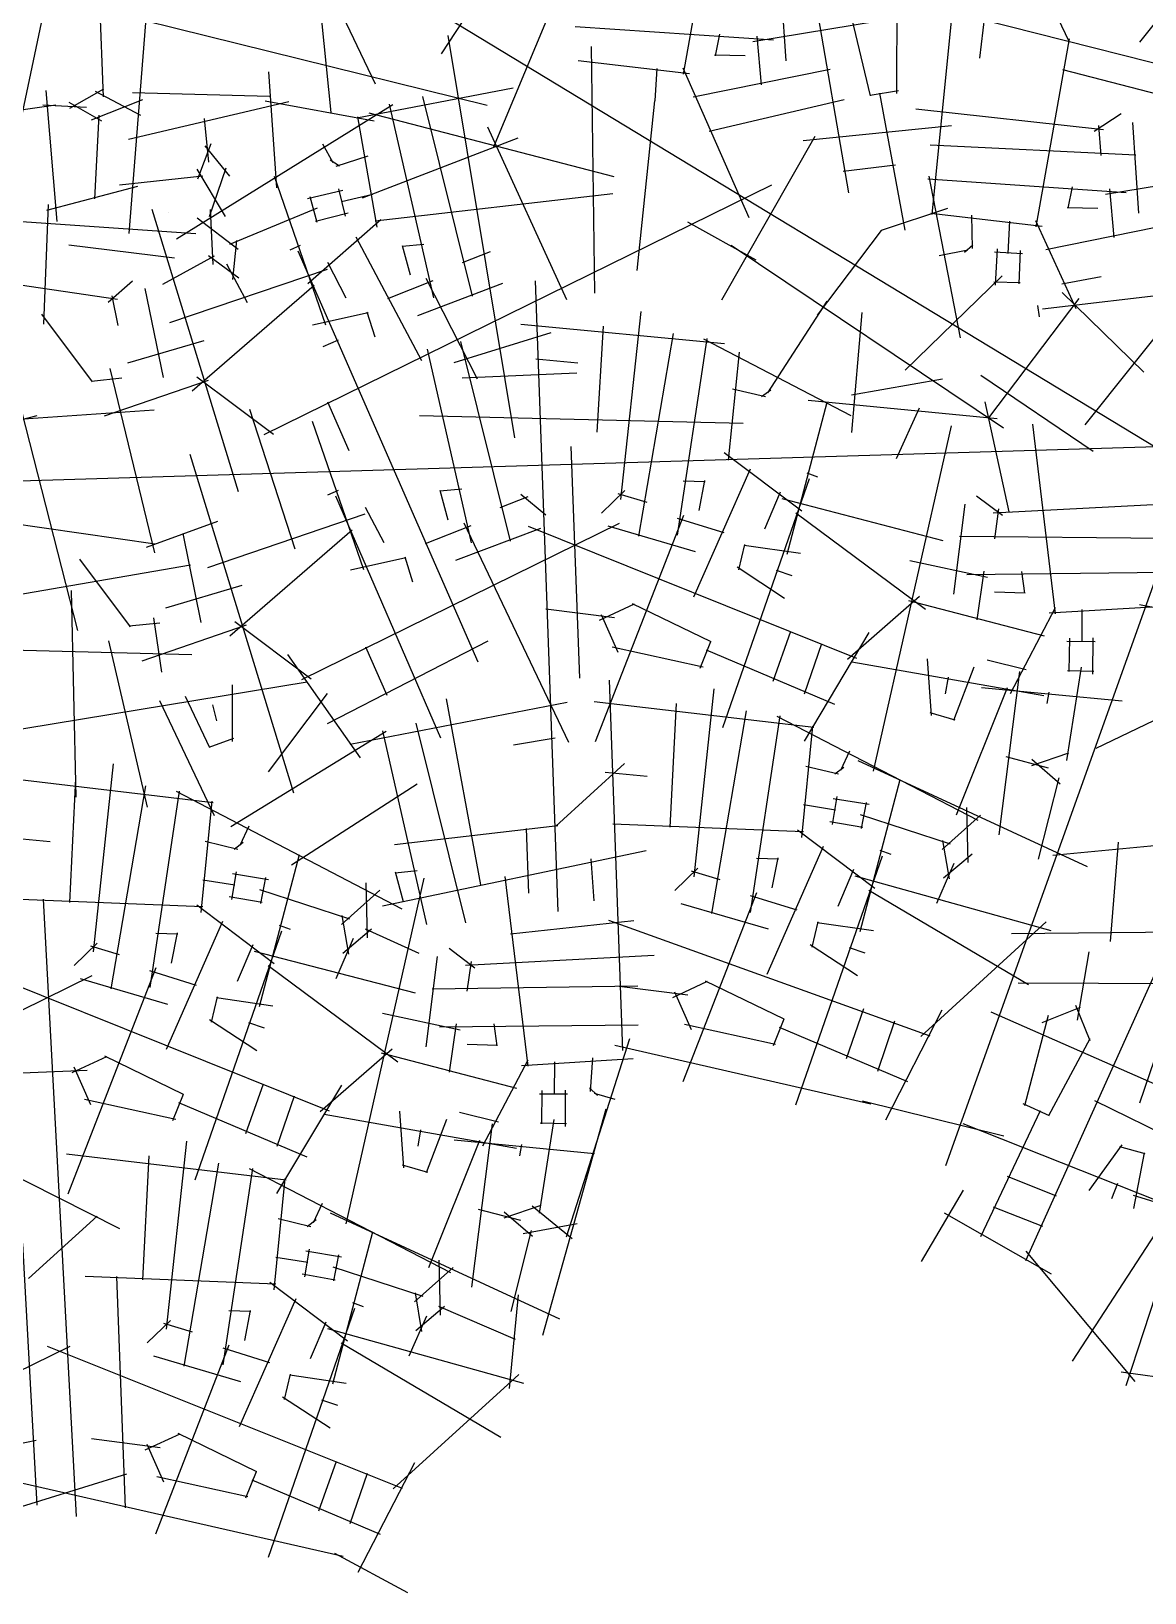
# Model space of a CAD drawing. Extents: x 521210 to 539878, y 175088 to 192554.
# Drawn here: x 533329 to 535706, y 183027 to 186359 of the extents above; entities that cross this region are included whole.
import ezdxf

# ---------------------------------------------------------------- set-up
doc = ezdxf.new("R2010")
doc.units = 0
doc.header["$MEASUREMENT"] = 0

msp = doc.modelspace()

# ---------------------------------------------------------------- linework, layer by layer
for p, q in [((534315.9, 186110.7), (535072.6, 187921.5)), ((532850.8, 187339.4), (533427.6, 185080.2)), ((536202.8, 186974.3), (535694.7, 186335.5)), ((535780.4, 185439.4), (533707.6, 186696.1)), ((535073.9, 186013.7), (534964.2, 186654.6)), ((534205.1, 186311), (534404.4, 186616.6)), ((536619.1, 186063.4), (534385.6, 186630.7)), ((534772.8, 186559.7), (534720.6, 186267.1)), ((534302.2, 186200.1), (532982.5, 186527.4)), ((533258.3, 185940.6), (533382.7, 186525.9)), ((535544.1, 186338.4), (535458.8, 186517.2)), ((533938.8, 186482.6), (533968.3, 186185.4)), ((534926.5, 186489.5), (534939.9, 186296)), ((533538.4, 185927.2), (533580.6, 186465)), ((535176.4, 186455.2), (535176.2, 186226)), ((535298.5, 186437.5), (535251.3, 185967.7)), ((533475, 186420.9), (533482.9, 186219.1)), ((534063.8, 186245.9), (533978.5, 186424.8)), ((535120.7, 186220.9), (535077.2, 186402.5)), ((534913.4, 186340), (534490.3, 186368.6)), ((535193.4, 186389.7), (534869, 186336.4)), ((535363.9, 186390.7), (535352.8, 186301.2)), ((534361, 185491.2), (534219.4, 186349.7)), ((534797.9, 186352.8), (534788.8, 186306.7)), ((534878.2, 186348.6), (534887.1, 186244.7)), ((535544.8, 186342.4), (535473.4, 185941.4)), ((534524.3, 186326.6), (534531.7, 185799.7)), ((534852.6, 186306.2), (534787.3, 186308)), ((533835.7, 186272), (533852.7, 186024.4)), ((534733.9, 186268), (534496.7, 186295.8)), ((534664.4, 186279.3), (534660.5, 186210.5)), ((534861.6, 185960.9), (534720.7, 186280.3)), ((535034.5, 186277.4), (534741.8, 186218.4)), ((536009.2, 186152.3), (535530.6, 186276.7)), ((533411.8, 186194.5), (533483.9, 186236.3)), ((534357.6, 186237.7), (534024.3, 186173.7)), ((533353.7, 186202.1), (533446.8, 186196.5)), ((533360.4, 186232.7), (533383.6, 185953.2)), ((533409.3, 186207.4), (533479, 186167.9)), ((533458.1, 186169.5), (533567.2, 186212.9)), ((533465.4, 186231.1), (533562.4, 186179.6)), ((533878.8, 186208), (533536.7, 186128.2)), ((533545.1, 186227.9), (533837.6, 186220.5)), ((533639, 185916), (534100.9, 186202.6)), ((533828.3, 186210.3), (534061.4, 186167.6)), ((534188.3, 185789.8), (534094, 186203.2)), ((534271.1, 185793.3), (534165, 186219.5)), ((534622.4, 185848.5), (534660.5, 186210.5)), ((535064.2, 186212.3), (534776.1, 186145)), ((535180.4, 186231.5), (535120, 186221.4)), ((535194.4, 185934.4), (535140.3, 186226.7)), ((532988.2, 186147.3), (533381.9, 186201.6)), ((533464.9, 186001.3), (533474.3, 186179.6)), ((533698.2, 186172.7), (533707.5, 186079.8)), ((534067.7, 185941), (534026.2, 186176.1)), ((534573.6, 186048.3), (534050.4, 186184.3)), ((535617.9, 186148.7), (535217.1, 186192.8)), ((535655.2, 186182.7), (535597.8, 186144.6)), ((534302.7, 186154.9), (534471.8, 185786.7)), ((535293.5, 186157.3), (534976.4, 186125)), ((535606.9, 186157.7), (535611.9, 186093.6)), ((535679.3, 186163.8), (535692.6, 185970.3)), ((533712.3, 186118.6), (533684.4, 186043.4)), ((533699.9, 186114.1), (533752.7, 186049.5)), ((533973.5, 186078.2), (533951.3, 186117.7)), ((534367.8, 186130.9), (534035.7, 186002.5)), ((535001.5, 186133.9), (534802.5, 185784.7)), ((535686.6, 186094.7), (535247.9, 186115.6)), ((533987.3, 186071), (533966.9, 186083.8)), ((534047.7, 186092.2), (533979.3, 186070.4)), ((535173.7, 186073.4), (535061.8, 186059.6)), ((533517.7, 186030.8), (533695.1, 186050)), ((533682.6, 186064.3), (533742.8, 185963.5)), ((533744.7, 186067), (533709.3, 185963)), ((533958.1, 185732), (533848.7, 186048.7)), ((535103.4, 186064.7), (535103.4, 186064.7)), ((535666.2, 186014.3), (535243.1, 186042.9)), ((535312.5, 185704.3), (535245.7, 186049.4)), ((535789.8, 186038.1), (535621.8, 186010.7)), ((533362.3, 185976.8), (533556.8, 186028.6)), ((533826.2, 185498.2), (534909.9, 186031.2)), ((533994.2, 186019.3), (533918.9, 186000.9)), ((533939.2, 185951), (533924.5, 186005.2)), ((534000, 185964), (533985.7, 186022.4)), ((534058.5, 186010.8), (533991.6, 185994.7)), ((534570.7, 186012.2), (534063, 185953.4)), ((535550.7, 186027.1), (535541.5, 185981)), ((535630.9, 186022.9), (535639.8, 185919)), ((533365.6, 185989.5), (533355.3, 185733.5)), ((533771.9, 185375.9), (533587.5, 185978.3)), ((533623.1, 185972.3), (533623.1, 185972.3)), ((533717.7, 185860.9), (533711.7, 185978.2)), ((533939.3, 185981), (533752.5, 185904.1)), ((534005.3, 185970.8), (533936.2, 185953.1)), ((535284.5, 185980.9), (535142.9, 185933.7)), ((535486.7, 185942.3), (535249.5, 185970.2)), ((535605.3, 185980.5), (535540.1, 185982.3)), ((533680.3, 185926.4), (533183.1, 185960.5)), ((533770.8, 185893.2), (533683.5, 185960)), ((533919.9, 185820.6), (534075.7, 185957.2)), ((534876.4, 185870.5), (534730.6, 185951.5)), ((535336.1, 185966.7), (535337.3, 185894.9)), ((535417.1, 185953.6), (535413.3, 185884.9)), ((535559.4, 185766.2), (535473.4, 185954.6)), ((535787.3, 185951.7), (535494.6, 185892.7)), ((533635.3, 185874.4), (533409.7, 185902.2)), ((533759.8, 185829.2), (533767.7, 185912.2)), ((534163.2, 185655.8), (534022.5, 185919.1)), ((534167.4, 185904.1), (534120.6, 185899.6)), ((534822.8, 185902.4), (535404.5, 185512.3)), ((535142.9, 185933.7), (535006.4, 185752.8)), ((535339.1, 185902.7), (535320.9, 185886.9)), ((533609.8, 185819), (533720.2, 185879.8)), ((533772.5, 185832.3), (533707.5, 185879.3)), ((533903.2, 185901.5), (533881, 185891.7)), ((534282.9, 185012.3), (533898.7, 185889.3)), ((534138.4, 185838.3), (534121.4, 185901.3)), ((534308.6, 185887.8), (534248.6, 185864.6)), ((535328.2, 185891.6), (535267, 185879.3)), ((535445.1, 185884.1), (535385.1, 185887.2)), ((535390.6, 185894.4), (535386.5, 185817)), ((535440.2, 185891.1), (535437.2, 185819.8)), ((533960.7, 185850.7), (533624.6, 185736.3)), ((533790.9, 185779.6), (533747, 185861.9)), ((534001.3, 185789.4), (533962, 185865.2)), ((535194.6, 185635.9), (535401.5, 185836.6)), ((533513, 185786.7), (533196.6, 185832.7)), ((533545.5, 185825.3), (533493.7, 185780)), ((533571.9, 185809.7), (533610.5, 185619.7)), ((533672.5, 185591.5), (533933.3, 185817.3)), ((534186.4, 185826), (534089.4, 185787.6)), ((534335.2, 185820.3), (534153.8, 185751.8)), ((534282, 185616.2), (534172.1, 185831.3)), ((534453.7, 184480.8), (534405.8, 185826.4)), ((535440.1, 185822.1), (535384, 185823.7)), ((536046.3, 185831.6), (535487.6, 185765.5)), ((535612.8, 185835.1), (535528.9, 185819.3)), ((535804.7, 185803.1), (535577.8, 185518.9)), ((533500.9, 185794.2), (533514.3, 185731.2)), ((534901.2, 185587.4), (535027.8, 185783.2)), ((535564.9, 185788.4), (535372.4, 185534)), ((535477.1, 185773.4), (535480.2, 185749.3)), ((535703.5, 185631.2), (535529.2, 185801.4)), ((533351.1, 185754.9), (533459.3, 185610.5)), ((534048.1, 185757.8), (533929.5, 185731.4)), ((534063.1, 185705.9), (534046.4, 185759.2)), ((534587.7, 185359.8), (534631, 185760.7)), ((535101.9, 185758.7), (535079.6, 185502.6)), ((534438.4, 185715.2), (534231.2, 185651.2)), ((534374.5, 185733.9), (534808.9, 185692.5)), ((534537.2, 185503.5), (534550.6, 185729.6)), ((534625.7, 185281.1), (534699.7, 185714)), ((534708.6, 185283.7), (534771.7, 185703.1)), ((535079, 185538.2), (534764.8, 185702)), ((533697.9, 185698.3), (533535, 185650.4)), ((533984.3, 185699.3), (533951.6, 185685.5)), ((534269.1, 185267.3), (534174.8, 185680.7)), ((534352, 185270.8), (534245.8, 185697)), ((534817.6, 185443.5), (534840.7, 185674.2)), ((533592.7, 185246.1), (533497.6, 185639.3)), ((534406.1, 185660), (534495.8, 185651.6)), ((533522.6, 185618.3), (533457.7, 185611.5)), ((533706.8, 185613.7), (533484.8, 185537.5)), ((533846, 185498.5), (533682.8, 185620.8)), ((534248.6, 185619.4), (534493.6, 185630.2)), ((535273.9, 185616.7), (535079.8, 185582.5)), ((535596, 185461.8), (535355.6, 185624.2)), ((534826.1, 185595.9), (534896, 185579.2)), ((534888, 185579.2), (534907.4, 185593.5)), ((534987.2, 185571.4), (535390.5, 185532.4)), ((533041, 185459), (533342.1, 185539.2)), ((533591.5, 185550.5), (533282, 185528.8)), ((533892.4, 185253.4), (533795.9, 185551.5)), ((534007.8, 185463.8), (533962.4, 185567)), ((534157.7, 185538.9), (534848.8, 185522.3)), ((534942.5, 185243.3), (535027.8, 185567.3)), ((535224.5, 185554.3), (535175.1, 185446.6)), ((535416.5, 185333.1), (535364.9, 185568.1)), ((534039, 185209.5), (533929.6, 185526.2)), ((533979.3, 185528.6), (533979.3, 185528.6)), ((535127.1, 184779.7), (535293.6, 185516.7)), ((535466.2, 185520.4), (535514.7, 185116)), ((532545, 185376.4), (536042.6, 185482)), ((534500, 184978.5), (534481.5, 185472.6)), ((533889.5, 184733.3), (533668.4, 185455.8)), ((534973.9, 185334.6), (534808.4, 185459.1)), ((534743.6, 185152), (534864.3, 185425.1)), ((534805.2, 184873.2), (534990, 185404.6)), ((534984.5, 185416.5), (535007.4, 185408.3)), ((533984, 185379), (533961.8, 185369.2)), ((534248.2, 185381.6), (534201.4, 185377.1)), ((534219.2, 185315.8), (534202.2, 185378.8)), ((534427.3, 185326.3), (534374.3, 185370.2)), ((534546.5, 185330.8), (534596, 185378.5)), ((534581.3, 185372.5), (534642.9, 185353.8)), ((534720.9, 185399.3), (534767.9, 185398.3)), ((534754.7, 185335.9), (534767, 185400)), ((534895.1, 185297.3), (534928.6, 185375.8)), ((534203.5, 184850.7), (533979.5, 185366.8)), ((534082.2, 185266.9), (534042.8, 185342.7)), ((534389.4, 185365.3), (534329.4, 185342.1)), ((534931, 185361.5), (535274.7, 185272.5)), ((535321.8, 185349.7), (535297.5, 185157.3)), ((535346.9, 185367.3), (535402, 185326)), ((535382.2, 185331.2), (535784.9, 185352.5)), ((535393.7, 185339.5), (535385.1, 185275.8)), ((533593.8, 185264.2), (533277.5, 185310.2)), ((533726.4, 185312.8), (533574.5, 185257.5)), ((534041.5, 185328.2), (533705.4, 185213.8)), ((533907, 184975.7), (534585, 185309.2)), ((534267.2, 185303.5), (534170.3, 185265.1)), ((534476.4, 184841.4), (534252.9, 185308.8)), ((534533.8, 184843.5), (534721.7, 185326.3)), ((534559.8, 185303.1), (534745.9, 185248.4)), ((534707.8, 185320), (534807.3, 185288.9)), ((535237.8, 185124.6), (534960.8, 185330.3)), ((533652.7, 185287.2), (533691.4, 185097.2)), ((533753.3, 185069), (534014.2, 185294.8)), ((534416.1, 185297.8), (534234.6, 185229.3)), ((535091.5, 185020.1), (534390.5, 185301.9)), ((535310.6, 185281.2), (535749.7, 185277.2)), ((534143.9, 185183.4), (534127.3, 185236.7)), ((534839.7, 185209.5), (534852.3, 185263.9)), ((534850.8, 185262.3), (534971, 185244.9)), ((533669, 185219.7), (533156.3, 185130.6)), ((533432, 185232.4), (533540.1, 185088)), ((534128.9, 185235.3), (534010.4, 185208.9)), ((534936.7, 185148.7), (534835.7, 185214.9)), ((534918.8, 185208.8), (534952.5, 185197.4)), ((535204.5, 185229.2), (535370.5, 185193.6)), ((535281.2, 183938.4), (535738.3, 185214.9)), ((535326.4, 185199.8), (535750.4, 185204.3)), ((535362.1, 185206.4), (535347.3, 185103.1)), ((535442.4, 185206), (535449, 185159.5)), ((533778.7, 185175.8), (533615.8, 185127.9)), ((533414.1, 185165.5), (533424.4, 184724.7)), ((534542.2, 185102.5), (534616.7, 185136.8)), ((534780.2, 185055.7), (534612.3, 185137.2)), ((535071.7, 185018.8), (535225.3, 185153.1)), ((535201.9, 185144.2), (535490.8, 185068.6)), ((535385.2, 185162.5), (535450.5, 185160.6)), ((533589.9, 185107.3), (533607.2, 184991.4)), ((534427.8, 185126.4), (534574.4, 185107.7)), ((534582.1, 185033.5), (534546.4, 185113.8)), ((535418.9, 184946), (535515.4, 185129.2)), ((535501.5, 185117.6), (535720.7, 185130.9)), ((535571.6, 185125), (535571.5, 185056.2)), ((535694.4, 185135.4), (536071.7, 185063.2)), ((533603.5, 185095.8), (533538.5, 185089)), ((533787.6, 185091.2), (533565.6, 185015)), ((533926.9, 184976), (533763.6, 185098.3)), ((534912.9, 184972.2), (534950.5, 185078.5)), ((534979.4, 184844.1), (535117.7, 185075.5)), ((533672.3, 185028), (533252.1, 185038.9)), ((533494.4, 185058.1), (533576.3, 184703.1)), ((533961.5, 184881.5), (534304.3, 185057.8)), ((534088.7, 184941.3), (534043.3, 185044.5)), ((534569.1, 185045.2), (534763.4, 185002.6)), ((534757.1, 184999.7), (534779.9, 185056.5)), ((535044.2, 184922.1), (534770.4, 185037.8)), ((534936.5, 185039), (534936.5, 185039)), ((534979.8, 184945.3), (535016.7, 185052.3)), ((535539.7, 185057.2), (535599.8, 185056.9)), ((535545, 185063.9), (535544, 184992.6)), ((535594.7, 185064.4), (535594.4, 184986.9)), ((534031.9, 184808.6), (533876.8, 185029)), ((534060.2, 185006.1), (534060.2, 185006.1)), ((535080.7, 185013.5), (535490.6, 184941.3)), ((535241.2, 185019.5), (535249.7, 184899)), ((535298.5, 184889.1), (535341.9, 185002.6)), ((535369.5, 185017.8), (535452.4, 184997.2)), ((533918.3, 184970), (532885.2, 184800)), ((534591.7, 184183.6), (534563.6, 184974.1)), ((535285.9, 184980.3), (535280.1, 184945.2)), ((535438.6, 184992.6), (535394.6, 184644.1)), ((535570.3, 185002.1), (535539.1, 184802.5)), ((535541.2, 184995), (535597.3, 184993.4)), ((535602.4, 184829.1), (535923.2, 184983.4)), ((533710.4, 184829.7), (533658.7, 184939.5)), ((533757.8, 184964), (533758.3, 184843.2)), ((533835.4, 184778.3), (533961.3, 184945.4)), ((534743.8, 184554.6), (534787, 184955.5)), ((535304, 184686.5), (535412.5, 184958.2)), ((535357.7, 184958.5), (535657.3, 184929.8)), ((535501.4, 184948.5), (535497, 184924.6)), ((533720.1, 184684.4), (533604, 184930)), ((533716.1, 184921.5), (533724.6, 184887)), ((534473.3, 184926.5), (534009.7, 184836.5)), ((534288.6, 184537.6), (534215.5, 184934.1)), ((534530.5, 184928.7), (534999.5, 184873.6)), ((534693.2, 184660.1), (534706.7, 184924.4)), ((534781.8, 184475.9), (534855.7, 184908.8)), ((535246.9, 184905.2), (535300.6, 184889.7)), ((534256.6, 184456.2), (534150.5, 184882.4)), ((534864.6, 184478.5), (534927.8, 184897.8)), ((535350.4, 184674.7), (534920.9, 184896.7)), ((534973.6, 184638.3), (534997.4, 184875.9)), ((533760.6, 184849.5), (533708.3, 184830.1)), ((533755.4, 184661.6), (534086.4, 184865.5)), ((534173.8, 184452.6), (534079.4, 184866.1)), ((534447.3, 184850.5), (534358.4, 184835.4)), ((535057.3, 184782.2), (535076.5, 184823.2)), ((535409, 184810.9), (535499.3, 184787.4)), ((535464.5, 184792.2), (535543.4, 184819.2)), ((535464.6, 184805.3), (535525.4, 184753.1)), ((533461.8, 184394.4), (533505, 184795.3)), ((534449, 184662.8), (534595.7, 184796)), ((534553.9, 184777.7), (534643.7, 184769.3)), ((534982.2, 184790.7), (535052.1, 184774)), ((535044.1, 184774), (535063.4, 184788.3)), ((535583.6, 184575.8), (535094, 184802.1)), ((533248.6, 184768.5), (533717.5, 184713.4)), ((533411.3, 184499.9), (533424.7, 184764.2)), ((533499.8, 184315.7), (533573.8, 184748.6)), ((533582.7, 184318.3), (533645.8, 184737.6)), ((534121, 184485.2), (533638.9, 184736.5)), ((534153.2, 184752.2), (533885, 184579.4)), ((535098.5, 184438.1), (535183.9, 184762.1)), ((535479.3, 184592.3), (535522.9, 184765.4)), ((533691.7, 184478.1), (533715.5, 184715.7)), ((534977.5, 184708.7), (535045.5, 184697.6)), ((535039.4, 184666.4), (535049.2, 184725.7)), ((535041, 184721.9), (535117.5, 184709.2)), ((535101, 184657.9), (535111.6, 184713.1)), ((535033.6, 184672.7), (535103.9, 184660.3)), ((535098.7, 184687.8), (535290.7, 184625.1)), ((535273.3, 184612.9), (535355.3, 184686)), ((535328.6, 184584.7), (535325.8, 184702.1)), ((533280.2, 184638.1), (533369.9, 184629.7)), ((533775.3, 184622), (533794.5, 184663)), ((534453, 184663.3), (534104.3, 184622.8)), ((534391.3, 184519.7), (534386.1, 184657.9)), ((534570.4, 184667.7), (534977.4, 184651.1)), ((535129.9, 184529.4), (534964.4, 184653.9)), ((535509.6, 184600.4), (536214.5, 184667.7)), ((533700.2, 184630.4), (533770.1, 184613.7)), ((533762.1, 184613.7), (533781.4, 184628.1)), ((534079, 184492.5), (534641.7, 184610.6)), ((534899.7, 184346.8), (535020.3, 184619.9)), ((535140.6, 184611.3), (535163.5, 184603.1)), ((535289, 184549.9), (535274.9, 184632)), ((535276.1, 184552.1), (535337.4, 184603.7)), ((535649.1, 184628.1), (535631.7, 184416.4)), ((533816.5, 184277.9), (533901.9, 184601.9)), ((534523.7, 184592.9), (534529.7, 184503)), ((534702.5, 184525.5), (534752.1, 184573.3)), ((534877, 184594.1), (534924, 184593.1)), ((534910.8, 184530.7), (534923.1, 184594.8)), ((534961.2, 184068), (535146, 184599.4)), ((535051.1, 184492.1), (535084.7, 184570.6)), ((535261.7, 184498.1), (535299.3, 184583.5)), ((533695.6, 184548.4), (533763.5, 184537.4)), ((533757.4, 184506.1), (533767.3, 184565.4)), ((533759.1, 184561.7), (533835.5, 184549)), ((533819, 184497.7), (533829.6, 184552.8)), ((534001.2, 183814.3), (534167.6, 184551.3)), ((534046.6, 184424.4), (534043.8, 184541.8)), ((534152.8, 184567), (534106, 184562.5)), ((534123.9, 184501.2), (534106.8, 184564.2)), ((534340.3, 184555), (534388.8, 184150.6)), ((534737.4, 184567.3), (534798.9, 184548.6)), ((535087.1, 184556.3), (535505.5, 184439.7)), ((533288.4, 184507.5), (533695.4, 184490.9)), ((533425.6, 183189.5), (533355.6, 184507.1)), ((533751.6, 184512.5), (533821.9, 184500.1)), ((533816.7, 184527.6), (534008.7, 184464.9)), ((533991.3, 184452.7), (534073.3, 184525.8)), ((534720.7, 184117.6), (534877.7, 184521.1)), ((534863.8, 184514.8), (534963.4, 184483.7)), ((535457.7, 184323.8), (535116.8, 184525.1)), ((533848, 184369.1), (533682.5, 184493.7)), ((534007.1, 184389.6), (533992.9, 184471.8)), ((534715.9, 184497.9), (534901.9, 184443.2)), ((535452, 183735.6), (535786.8, 184480)), ((533617.7, 184186.6), (533738.4, 184459.7)), ((533679.3, 183907.8), (533864, 184439.2)), ((533858.6, 184451.1), (533881.5, 184442.9)), ((533994.1, 184391.8), (534055.4, 184443.5)), ((534157.3, 184390.7), (534042.8, 184443.1)), ((534352.4, 184432.5), (534615.4, 184461.3)), ((535247.6, 184214.8), (534562.3, 184461.2)), ((534995.8, 184404.3), (535008.4, 184458.7)), ((535006.9, 184457.1), (535127.1, 184439.7)), ((535227.8, 184213.6), (535495.6, 184458.2)), ((535421.7, 184433.6), (536741.2, 184447.6)), ((533420.6, 184365.3), (533470.1, 184413.1)), ((533455.4, 184407), (533517, 184388.4)), ((533595, 184433.9), (533642, 184432.9)), ((533628.8, 184370.5), (533641.1, 184434.6)), ((533769.2, 184331.9), (533802.7, 184410.4)), ((533979.7, 184337.8), (534017.3, 184423.3)), ((535092.8, 184343.5), (534991.8, 184409.7)), ((535074.9, 184403.6), (535108.5, 184392.2)), ((533805.1, 184396.1), (534148.8, 184307.1)), ((534195.9, 184384.3), (534171.5, 184191.9)), ((534221, 184401.9), (534276.1, 184360.6)), ((534256.3, 184365.8), (534659, 184387)), ((534267.8, 184374.1), (534259.2, 184310.4)), ((535586.5, 184394.2), (535561.5, 184248.5)), ((532781.1, 184010.2), (533459.1, 184343.7)), ((533965.6, 184054.6), (533264.6, 184336.4)), ((533407.9, 183878.1), (533595.8, 184360.9)), ((533433.9, 184337.7), (533619.9, 184283)), ((533581.8, 184354.6), (533681.4, 184323.5)), ((534111.9, 184159.2), (533834.9, 184364.8)), ((534184.6, 184315.7), (534623.8, 184321.8)), ((534583.8, 184321.2), (534730.5, 184302.5)), ((534698.3, 184297.3), (534772.7, 184331.6)), ((534738.2, 184228.3), (534702.5, 184308.5)), ((534936.3, 184250.5), (534768.4, 184332)), ((535435.6, 184328.3), (535930, 184325.8)), ((533713.8, 184244), (533726.4, 184298.4)), ((533724.9, 184296.9), (533845.1, 184279.4)), ((535069, 184167), (535106.5, 184273.3)), ((535153.2, 184036.2), (535273.7, 184270.3)), ((535487.1, 184243.9), (535568.8, 184276.2)), ((535557.7, 184280.9), (535588.8, 184205)), ((533810.8, 184183.3), (533709.8, 184249.5)), ((533792.9, 184243.4), (533826.6, 184232)), ((534078.6, 184263.8), (534244.6, 184228.2)), ((534200.4, 184234.3), (534624.5, 184238.8)), ((534236.2, 184240.9), (534221.3, 184137.7)), ((534316.5, 184240.6), (534323, 184194)), ((534723.4, 184240.2), (534917.6, 184197.6)), ((534913.1, 184194.5), (534936, 184251.2)), ((535135.9, 184140.1), (535172.7, 184247.1)), ((535377.3, 184266.1), (535773.8, 184092.1)), ((535499.6, 184258.2), (535448.8, 184065.9)), ((535757.4, 184254.8), (535694.9, 184071.2)), ((534471.5, 183786.1), (534607, 184209.2)), ((535200.3, 184116.9), (534926.5, 184232.6)), ((535500.8, 184045.1), (535589.5, 184209.3)), ((533416.3, 184137.1), (533490.7, 184171.4)), ((533654.3, 184090.2), (533486.4, 184171.8)), ((533945.8, 184053.4), (534099.4, 184187.7)), ((534076, 184178.7), (534364.9, 184103.2)), ((534259.3, 184197.1), (534324.6, 184195.2)), ((534574.7, 184195.4), (535121.1, 184069.9)), ((533203.5, 184131.5), (533448.5, 184142.2)), ((533456.2, 184068), (533420.5, 184148.3)), ((534293, 183980.5), (534389.5, 184163.8)), ((534375.6, 184152.2), (534614, 184166.6)), ((534445.7, 184159.6), (534445.6, 184090.7)), ((534527.4, 184168), (534522, 184096.4)), ((533787, 184006.8), (533824.6, 184113)), ((533853.5, 183878.7), (533991.8, 184110.1)), ((534520.7, 184104.3), (534538, 184087.5)), ((533443.2, 184079.8), (533637.5, 184037.2)), ((533631.2, 184034.2), (533654, 184091)), ((533918.3, 183956.6), (533644.5, 184072.4)), ((533810.6, 184073.5), (533810.6, 184073.5)), ((533853.9, 183979.9), (533890.8, 184086.8)), ((534413.8, 184091.7), (534473.9, 184091.5)), ((534419.1, 184098.5), (534418, 184027.1)), ((534468.8, 184099), (534468.5, 184021.5)), ((534531, 184092.6), (534574.5, 184080.2)), ((535405, 184001.1), (535103.4, 184075.7)), ((535445.9, 184070.6), (535501.6, 184045.4)), ((535598.6, 184077.5), (535866.4, 183945.4)), ((533954.7, 184048.1), (534364.7, 183975.8)), ((534115.3, 184054.1), (534123.8, 183933.6)), ((534172.6, 183923.7), (534215.9, 184037.1)), ((534243.6, 184052.4), (534326.5, 184031.8)), ((534444.4, 184036.7), (534413.1, 183837.1)), ((534421.3, 183576.3), (534556.5, 184059.5)), ((535356.2, 183787), (535483.4, 184055.6)), ((534160, 184014.8), (534154.1, 183979.8)), ((534312.7, 184027.1), (534268.7, 183678.6)), ((534415.3, 184029.6), (534471.4, 184028)), ((535317.5, 184027.9), (535840.5, 183820.7)), ((533617.9, 183589.2), (533661.1, 183990.1)), ((534178.1, 183721), (534286.6, 183992.8)), ((534231.8, 183993), (534531.3, 183964.4)), ((534375.5, 183983.1), (534371.1, 183959.2)), ((535587.1, 183884.8), (535657.6, 183982.9)), ((535652, 183979.1), (535705.8, 183964.2)), ((533207.3, 183960.3), (533517.7, 183803.9)), ((533404.6, 183963.2), (533873.6, 183908.2)), ((533567.3, 183694.7), (533580.8, 183959)), ((533655.9, 183510.4), (533729.8, 183943.4)), ((534121, 183939.7), (534174.7, 183924.3)), ((535704.3, 183965.8), (535681.8, 183846.4)), ((533738.7, 183513.1), (533801.9, 183932.4)), ((534224.5, 183709.2), (533795, 183931.3)), ((533847.7, 183672.9), (533871.5, 183910.5)), ((535411.8, 183916), (535516.4, 183874)), ((535229.1, 183733.6), (535319.2, 183885.6)), ((535647.9, 183900.1), (535635.1, 183867)), ((535800, 183881.4), (535665.7, 183468.3)), ((535681.4, 183875), (536001.5, 183776)), ((533931.3, 183816.8), (533950.5, 183857.8)), ((534457.7, 183610.3), (533968.1, 183836.7)), ((534283.1, 183845.5), (534373.4, 183822)), ((534338.6, 183826.7), (534417.4, 183853.8)), ((534338.7, 183839.9), (534399.4, 183787.6)), ((534398.3, 183852.3), (534483.5, 183783)), ((535277.5, 183837.5), (535506.3, 183707.1)), ((535382.1, 183850.3), (535487.4, 183809)), ((535551.9, 183521.1), (535767.5, 183853)), ((533323.1, 183697.4), (533469.8, 183830.5)), ((533856.3, 183825.2), (533926.2, 183808.5)), ((533918.2, 183808.5), (533937.5, 183822.9)), ((534379.2, 183793.2), (534494.7, 183814.7)), ((533342.1, 183213.5), (533311, 183772.1)), ((533972.6, 183472.7), (534058, 183796.7)), ((534353.4, 183626.9), (534397, 183800)), ((533851.6, 183743.2), (533919.6, 183732.2)), ((533913.5, 183700.9), (533923.3, 183760.2)), ((533915.1, 183756.4), (533991.6, 183743.8)), ((533975.1, 183692.5), (533985.6, 183747.6)), ((534202.7, 183619.2), (534199.9, 183736.6)), ((535451.7, 183755.4), (535684.7, 183477.4)), ((533907.7, 183707.3), (533977.9, 183694.8)), ((533972.7, 183722.4), (534164.8, 183659.7)), ((534147.4, 183647.5), (534229.4, 183720.5)), ((533444.5, 183702.3), (533851.5, 183685.7)), ((533530.1, 183207.8), (533511.6, 183701.9)), ((534004, 183563.9), (533838.5, 183688.5)), ((533773.8, 183381.3), (533894.4, 183654.5)), ((534014.7, 183645.8), (534037.5, 183637.7)), ((534163.1, 183584.4), (534149, 183666.6)), ((534150.2, 183586.6), (534211.4, 183638.3)), ((534362.8, 183567.2), (534198.8, 183637.9)), ((534350.1, 183462.4), (534369, 183662.8)), ((533576.6, 183560.1), (533626.2, 183607.9)), ((533751.1, 183628.7), (533798.1, 183627.7)), ((533784.9, 183565.2), (533797.1, 183629.3)), ((533835.3, 183102.6), (534020.1, 183634)), ((533925.2, 183526.7), (533958.7, 183605.2)), ((534135.8, 183532.6), (534173.4, 183618)), ((533611.5, 183601.8), (533673, 183583.2)), ((533961.2, 183590.8), (534379.6, 183474.2)), ((532685.7, 183195.6), (533412.4, 183553.1)), ((534121.6, 183249.4), (533363.7, 183552.3)), ((533594.8, 183152.2), (533751.8, 183555.7)), ((533737.9, 183549.4), (533837.5, 183518.3)), ((534331.7, 183358.3), (533990.9, 183559.6)), ((533589.9, 183532.5), (533776, 183477.8)), ((533869.8, 183438.8), (533882.5, 183493.2)), ((533881, 183491.7), (534001.1, 183474.2)), ((534101.9, 183248.2), (534369.7, 183492.8)), ((535655.2, 183498.3), (535854.6, 183470.9)), ((533966.9, 183378), (533865.8, 183444.2)), ((533949, 183438.1), (533982.6, 183426.8)), ((533339.6, 183351.3), (533194.8, 183321.7)), ((533457.9, 183355.8), (533604.6, 183337)), ((533572.3, 183331.8), (533646.8, 183366.2)), ((533612.3, 183262.8), (533576.6, 183343.1)), ((533810.4, 183285), (533642.5, 183366.6)), ((533943.1, 183201.5), (533980.6, 183307.8)), ((534027.3, 183070.7), (534147.8, 183304.8)), ((533532.8, 183279.5), (532822.6, 183060.6)), ((533270.7, 183269.7), (533995.2, 183104.5)), ((533597.5, 183274.8), (533791.7, 183232.2)), ((533787.2, 183229), (533810.1, 183285.8)), ((534010, 183174.7), (534046.8, 183281.6)), ((534074.3, 183151.4), (533800.6, 183267.2)), ((534133.1, 183026.7), (533977.5, 183110.3))]:
    msp.add_line(p, q)

doc.saveas('drawing.dxf')
